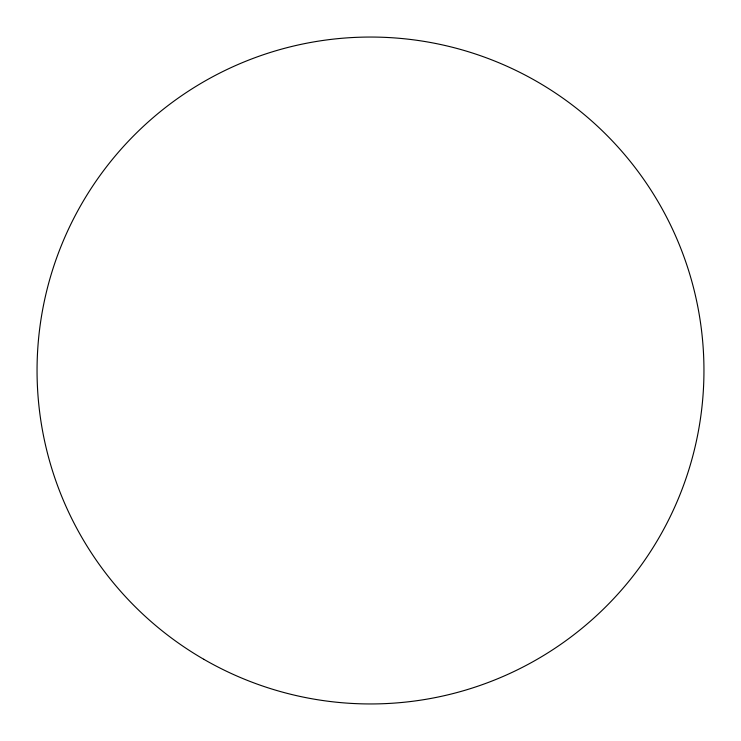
<?xml version="1.0" encoding="UTF-8"?>
<svg xmlns="http://www.w3.org/2000/svg" width="741" height="741" viewBox="0 0 741 741"><rect width="100%" height="100%" fill="white"/><g stroke="black" fill="none" stroke-linecap="round" stroke-linejoin="round"><path stroke-width="1.11" d="M203.775 659.277A333.45 333.45 0 0 0 703.95 370.5A333.45 333.45 0 0 0 203.775 81.723A333.45 333.45 0 0 0 203.775 659.277"/></g></svg>
